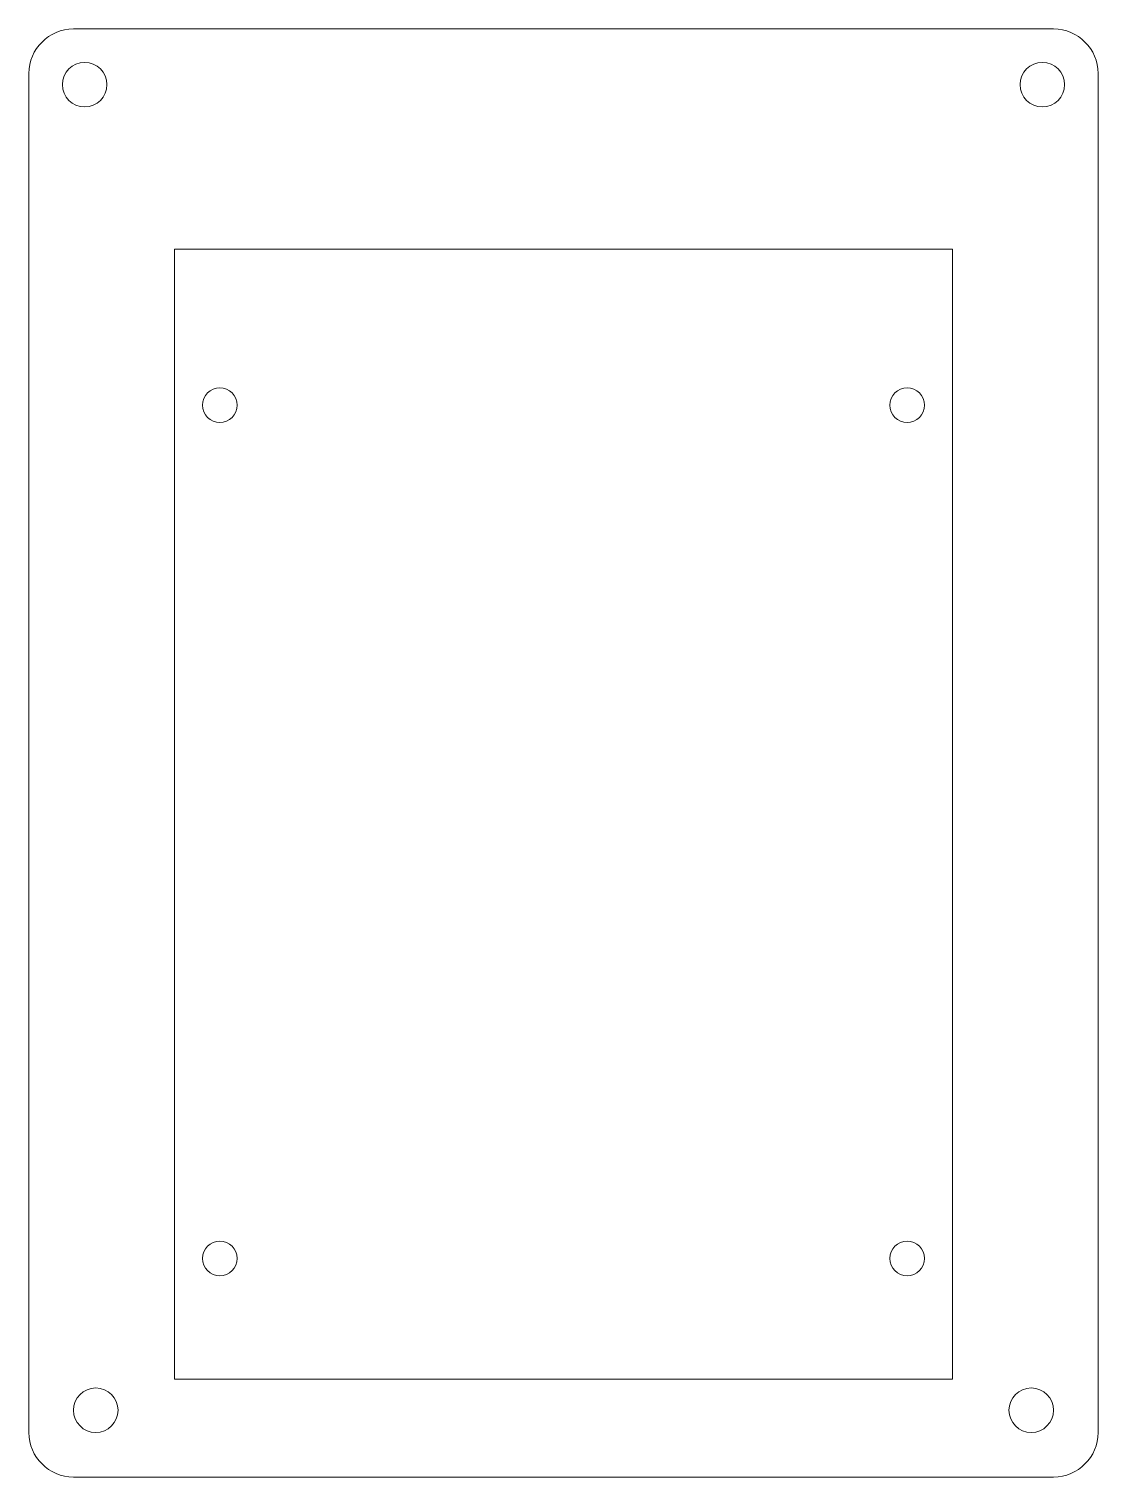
# Model space of a CAD drawing. Header units: millimetres. Extents: x 2 to 98, y 0 to 130.
import ezdxf

# ---------------------------------------------------------------- set-up
doc = ezdxf.new("R2010")
doc.units = ezdxf.units.MM
doc.layers.get('0').update_dxf_attribs({"linetype": 'CONTINUOUS', "lineweight": 0})
for name, color, linetype, lineweight in [('Cut', 1, 'CONTINUOUS', 0), ('HDD25_MountingHoles', 1, 'CONTINUOUS', 0), ('HDD25_Outer', 2, 'CONTINUOUS', 0)]:
    doc.layers.add(name, color=color, linetype=linetype, lineweight=lineweight)

# ---------------------------------------------------------------- blocks, each defined once
blk = doc.blocks.new('HDD25_Bottom-0')
at = {"layer": 'HDD25_MountingHoles'}
for centre in [(-30.86, 36.725), (30.86, 36.725), (-30.86, -39.875), (30.86, -39.875)]:
    blk.add_circle(centre, 1.55, dxfattribs=at)
at = {"layer": 'HDD25_Outer'}
blk.add_lwpolyline([(34.925, -50.725), (34.925, 50.725), (-34.925, 50.725), (-34.925, -50.725)], close=True, dxfattribs=at)

msp = doc.modelspace()

# ---------------------------------------------------------------- linework, layer by layer
at = {"layer": 'Cut'}
for p, q in [((12, 130), (6, 130)), ((12, 130), (88, 130)), ((88, 130), (94, 130)), ((2, 126), (2, 4)), ((98, 4), (98, 126)), ((6, 0), (94, 0))]:
    msp.add_line(p, q, dxfattribs=at)
for centre in [(7, 125), (93, 125), (8, 6), (92, 6)]:
    msp.add_circle(centre, 2, dxfattribs=at)
for centre, start, end in [((6, 126), 90, 180), ((94, 126), 0, 90), ((6, 4), 180, 270), ((94, 4), 270, 0)]:
    msp.add_arc(centre, 4, start, end, dxfattribs=at)

# ---------------------------------------------------------------- block references
msp.add_blockref('HDD25_Bottom-0', (50, 59.5))

doc.saveas('drawing.dxf')
